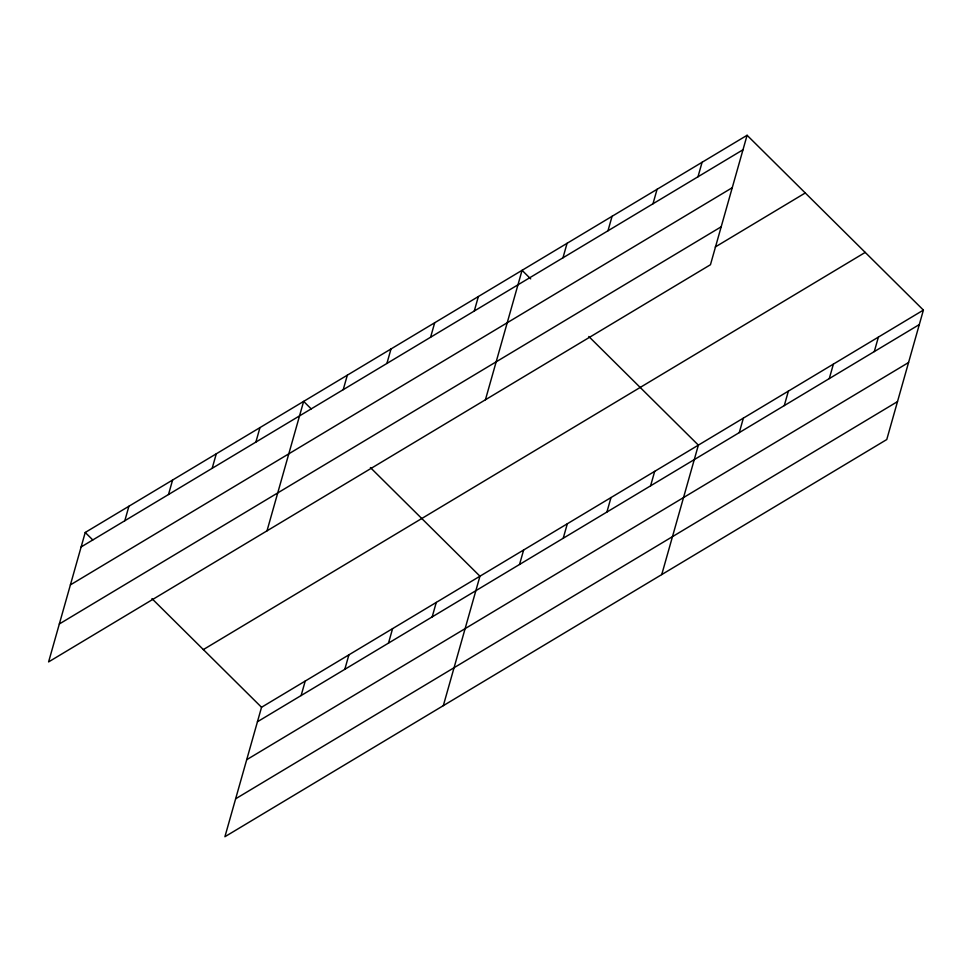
<?xml version="1.0" encoding="UTF-8"?>
<svg xmlns="http://www.w3.org/2000/svg" width="972" height="972" viewBox="0 0 972 972"><rect width="100%" height="100%" fill="white"/><g stroke="black" fill="none" stroke-linecap="round" stroke-linejoin="round"><path stroke-width="1.46" d="M747.091 135.278L85.232 532.462L48.6 661.908L710.459 264.724L747.091 135.278L923.4 310.092L886.768 439.538L224.909 836.722L261.541 707.276L923.4 310.092M124.817 520.737L128.911 506.242M168.496 494.529L172.591 480.034M212.175 468.31L216.282 453.815M255.867 442.102L259.961 427.607M267.008 530.833L303.641 401.387L311.186 408.872M343.225 389.663L347.332 375.18M386.905 363.455L391.011 348.96M301.126 695.551L305.22 681.056M430.596 337.235L434.691 322.753M344.805 669.331L348.899 654.849M474.275 311.028L478.37 296.533M388.484 643.124L392.591 628.629M485.429 399.771L522.061 270.325L530.676 278.867M432.175 616.904L436.27 602.421M562.97 257.799L567.065 243.316M443.329 705.648L479.949 576.202L370.393 467.568M607.974 230.789L612.068 216.306M519.534 564.477L523.641 549.994M652.977 203.792L657.072 189.297M563.213 538.269L567.32 523.774M697.981 176.782L702.088 162.288M606.905 512.05L610.999 497.555M650.584 485.842L654.691 471.347M661.738 574.586L698.37 445.127L588.801 336.494M739.279 432.613L743.373 418.118M784.283 405.603L788.377 391.121M829.286 378.594L833.393 364.111M874.29 351.585L878.396 337.102M81.126 546.957L742.985 149.773M70.397 584.889L732.256 187.705M59.341 623.975L721.2 226.792M715.258 246.985L805.278 192.966M203.355 649.588L865.214 252.404M257.434 721.759L919.305 324.575M246.706 759.703L908.565 362.52M235.649 798.79L897.508 401.606M85.232 532.462L92.777 539.934M151.972 598.643L261.541 707.276"/></g></svg>
